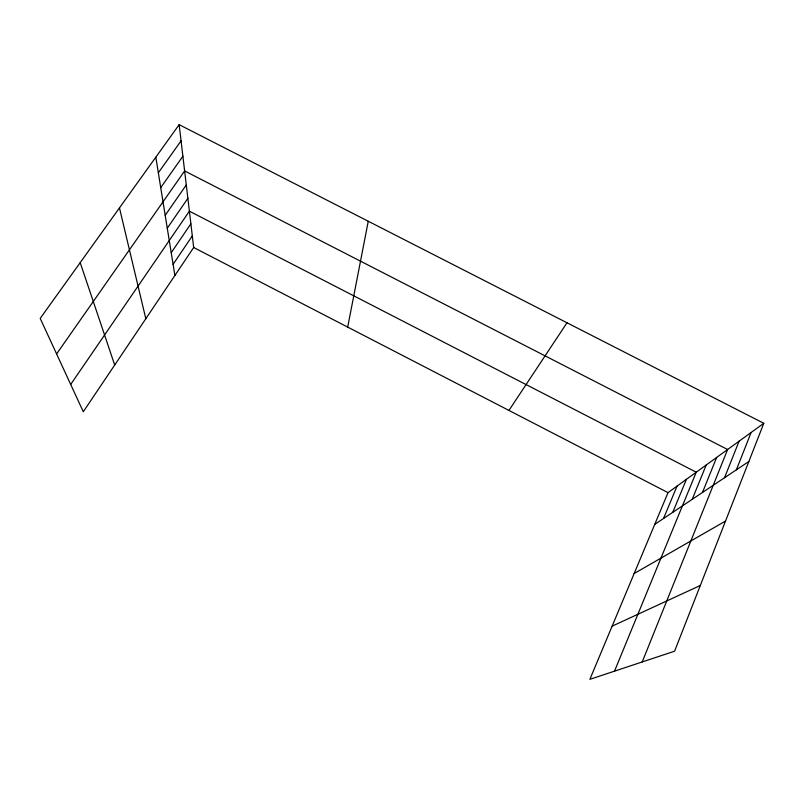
<?xml version="1.0" encoding="UTF-8"?>
<svg xmlns="http://www.w3.org/2000/svg" width="804" height="804" viewBox="0 0 804 804"><rect width="100%" height="100%" fill="white"/><g stroke="black" fill="none" stroke-linecap="round" stroke-linejoin="round"><path stroke-width="1.21" d="M347.69 327.097L368.262 221.261M763.8 423.306L674.586 651.2L589.865 679.34L668.024 492.641L763.8 423.306L179.151 124.66L40.2 318.404L83.294 411.748L193.684 247.511L179.151 124.66M736.374 469.827L751.127 432.472M724.515 477.747L739.077 441.195M642.225 661.953L727.61 449.506L184.629 170.93L56.602 353.921M702.465 492.48L716.665 457.426M692.204 499.334L706.224 464.983M614.517 671.149L696.244 472.209L189.382 211.171L70.692 384.453M672.767 512.329L686.415 479.325M663.551 518.479L677.018 486.129M508.942 410.432L567.001 322.776M173.091 264.335L192.307 235.914M171.222 252.707L190.88 223.813M167.272 228.215L187.865 198.357M165.192 215.321L186.287 184.95M160.73 187.654L182.89 156.237M158.338 172.8L181.071 140.831M654.737 524.369L748.856 461.486M634.165 573.513L725.54 521.052M612.125 626.165L700.314 585.473M193.684 247.511L668.024 492.641M80.199 262.637L114.691 365.026M119.464 207.884L145.815 318.726M155.825 157.192L174.89 275.471"/></g></svg>
